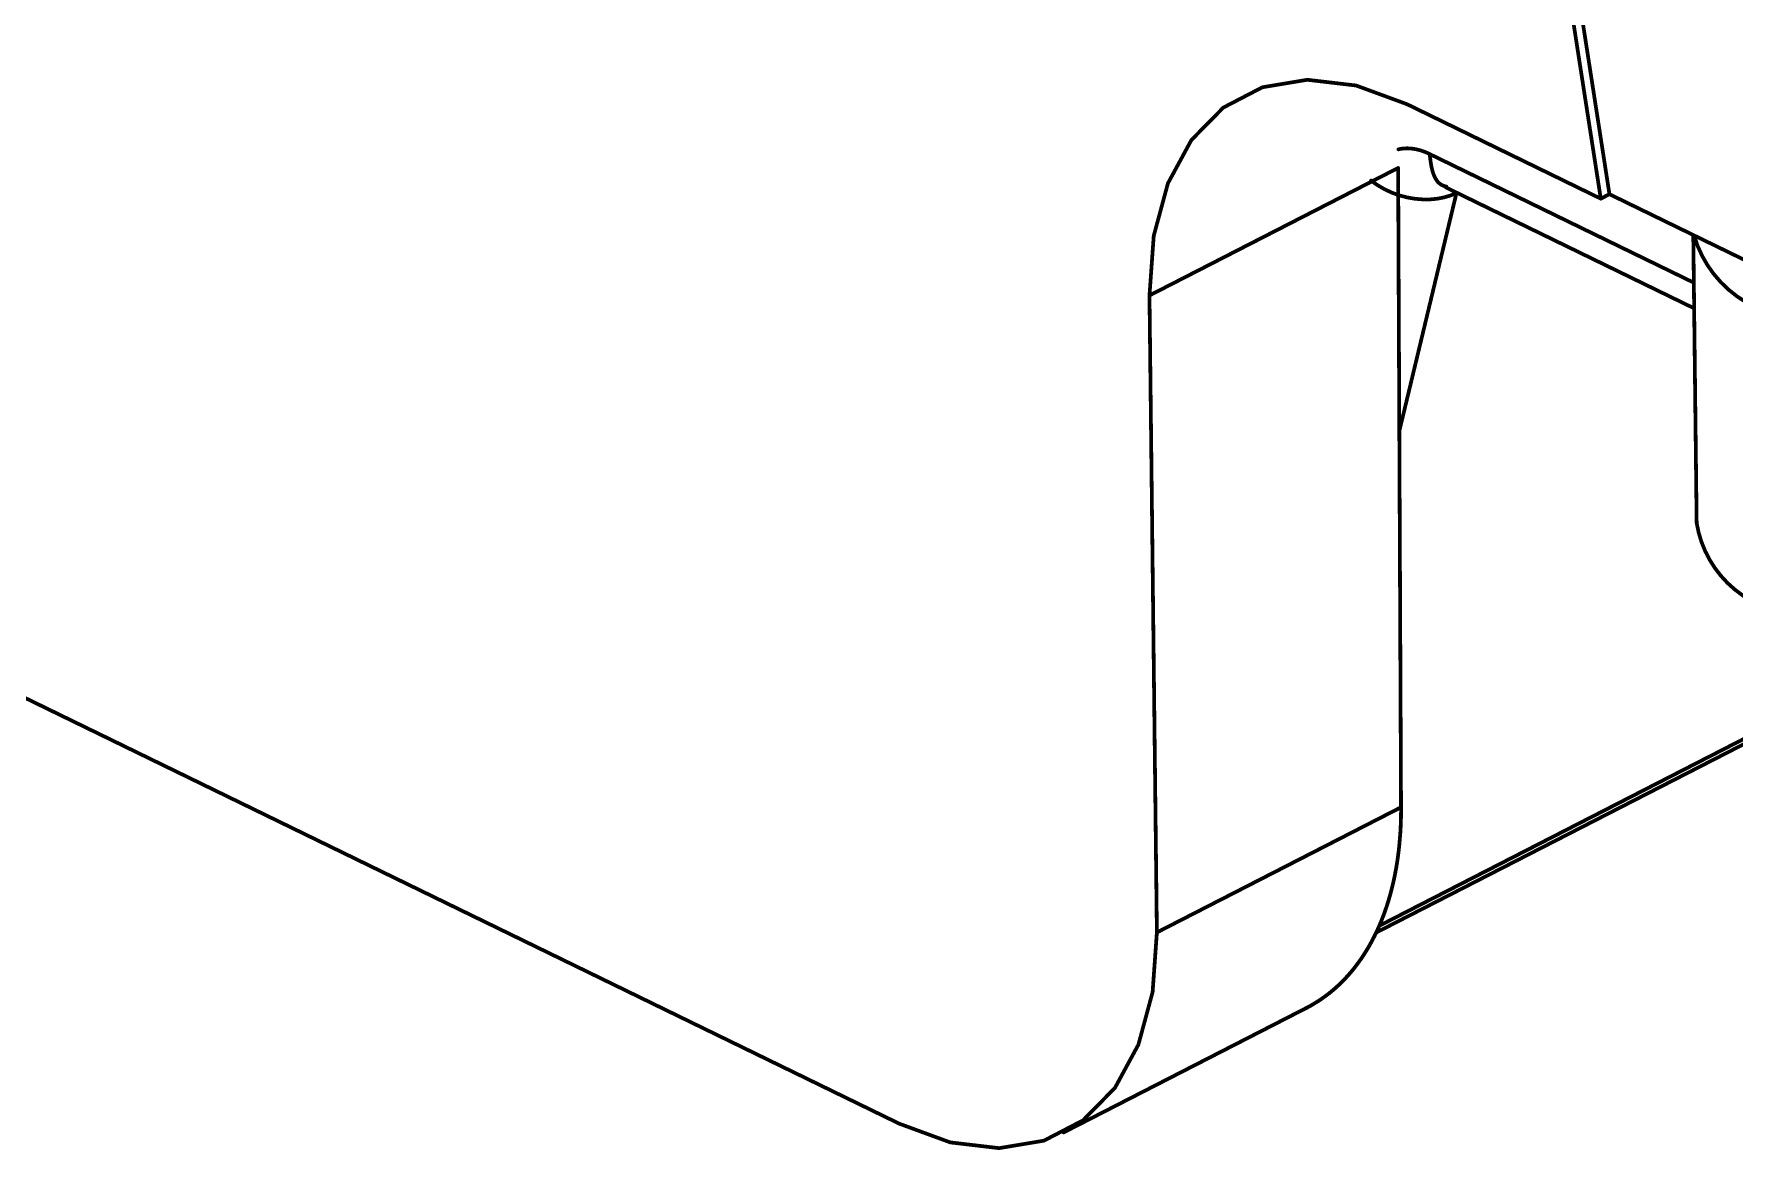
# Model space of a CAD drawing. Header units: inches. Extents: x 0 to 35.2, y -0.7 to 15.9.
# Drawn here: x 17.4589 to 17.6864, y 1.8573 to 2.0066 of the extents above; entities that cross this region are included whole.
import ezdxf

# ---------------------------------------------------------------- set-up
doc = ezdxf.new("R2010")
doc.units = ezdxf.units.IN
doc.header["$MEASUREMENT"] = 0
doc.layers.add('Dimensions', color=6, linetype='Continuous')

msp = doc.modelspace()

# ---------------------------------------------------------------- linework, layer by layer
at = {"layer": 'Dimensions', "const_width": 0.0005}
for points in [[(17.47225, 3.24751), (17.66843, 1.98456)], [(17.47354, 3.24721), (17.66959, 1.98516)], [(16.98634, 2.14749), (17.57463, 1.86079)], [(17.61796, 1.99675), (17.62319, 1.99947)], [(17.62319, 1.99947), (17.62918, 2.00047)], [(17.62918, 2.00047), (17.63571, 1.9997)], [(17.63571, 1.9997), (17.64252, 1.9972)], [(17.64252, 1.9972), (17.66843, 1.98456)], [(17.61369, 1.99241), (17.61796, 1.99675)], [(17.61055, 1.98662), (17.61369, 1.99241)], [(17.64138, 1.99116), (17.64142, 1.99117)], [(17.64142, 1.99117), (17.64145, 1.99118)], [(17.64145, 1.99118), (17.64149, 1.99119)], [(17.64149, 1.99119), (17.64153, 1.9912)], [(17.64153, 1.9912), (17.64157, 1.9912)], [(17.64157, 1.9912), (17.64161, 1.99121)], [(17.64161, 1.99121), (17.64164, 1.99122)], [(17.64164, 1.99122), (17.64168, 1.99122)], [(17.64168, 1.99122), (17.64172, 1.99123)], [(17.64172, 1.99123), (17.64176, 1.99124)], [(17.64176, 1.99124), (17.6418, 1.99124)], [(17.6418, 1.99124), (17.64184, 1.99125)], [(17.64184, 1.99125), (17.64188, 1.99125)], [(17.64188, 1.99125), (17.64191, 1.99126)], [(17.64191, 1.99126), (17.64195, 1.99126)], [(17.64195, 1.99126), (17.64199, 1.99127)], [(17.64199, 1.99127), (17.64203, 1.99127)], [(17.64203, 1.99127), (17.64207, 1.99128)], [(17.64207, 1.99128), (17.64211, 1.99128)], [(17.64211, 1.99128), (17.64215, 1.99128)], [(17.64215, 1.99128), (17.64219, 1.99128)], [(17.64219, 1.99128), (17.64223, 1.99129)], [(17.64223, 1.99129), (17.64227, 1.99129)], [(17.64227, 1.99129), (17.64231, 1.99129)], [(17.64231, 1.99129), (17.64235, 1.99129)], [(17.64235, 1.99129), (17.64239, 1.99129)], [(17.64239, 1.99129), (17.64243, 1.9913)], [(17.64243, 1.9913), (17.64247, 1.9913)], [(17.64247, 1.9913), (17.64251, 1.9913)], [(17.64251, 1.9913), (17.64255, 1.9913)], [(17.64255, 1.9913), (17.64259, 1.9913)], [(17.64259, 1.9913), (17.64263, 1.9913)], [(17.64263, 1.9913), (17.64268, 1.99129)], [(17.64268, 1.99129), (17.64272, 1.99129)], [(17.64272, 1.99129), (17.64276, 1.99129)], [(17.64276, 1.99129), (17.6428, 1.99129)], [(17.6428, 1.99129), (17.64284, 1.99129)], [(17.64284, 1.99129), (17.64288, 1.99128)], [(17.64288, 1.99128), (17.64292, 1.99128)], [(17.64292, 1.99128), (17.64296, 1.99128)], [(17.64296, 1.99128), (17.64301, 1.99128)], [(17.64301, 1.99128), (17.64305, 1.99127)], [(17.64305, 1.99127), (17.64309, 1.99127)], [(17.64309, 1.99127), (17.64313, 1.99126)], [(17.64313, 1.99126), (17.64317, 1.99126)], [(17.64317, 1.99126), (17.64321, 1.99125)], [(17.64321, 1.99125), (17.64326, 1.99125)], [(17.64326, 1.99125), (17.6433, 1.99124)], [(17.6433, 1.99124), (17.64334, 1.99124)], [(17.64334, 1.99124), (17.64338, 1.99123)], [(17.64338, 1.99123), (17.64343, 1.99122)], [(17.64343, 1.99122), (17.64347, 1.99122)], [(17.64347, 1.99122), (17.64351, 1.99121)], [(17.64351, 1.99121), (17.64355, 1.9912)], [(17.64355, 1.9912), (17.64359, 1.9912)], [(17.64359, 1.9912), (17.64364, 1.99119)], [(17.64364, 1.99119), (17.64368, 1.99118)], [(17.64368, 1.99118), (17.64372, 1.99117)], [(17.64372, 1.99117), (17.64377, 1.99116)], [(17.64377, 1.99116), (17.64381, 1.99115)], [(17.64381, 1.99115), (17.64385, 1.99114)], [(17.64385, 1.99114), (17.64389, 1.99113)], [(17.64389, 1.99113), (17.64394, 1.99112)], [(17.64394, 1.99112), (17.64398, 1.99111)], [(17.64398, 1.99111), (17.64402, 1.9911)], [(17.64402, 1.9911), (17.64407, 1.99109)], [(17.64407, 1.99109), (17.64411, 1.99108)], [(17.64411, 1.99108), (17.64415, 1.99107)], [(17.64415, 1.99107), (17.64419, 1.99106)], [(17.64419, 1.99106), (17.64424, 1.99104)], [(17.64424, 1.99104), (17.64428, 1.99103)], [(17.64428, 1.99103), (17.64432, 1.99102)], [(17.64432, 1.99102), (17.64437, 1.991)], [(17.64437, 1.991), (17.64441, 1.99099)], [(17.64441, 1.99099), (17.64445, 1.99098)], [(17.64445, 1.99098), (17.6445, 1.99096)], [(17.6445, 1.99096), (17.64454, 1.99095)], [(17.64454, 1.99095), (17.64458, 1.99093)], [(17.64458, 1.99093), (17.64463, 1.99092)], [(17.64463, 1.99092), (17.64467, 1.9909)], [(17.64467, 1.9909), (17.64472, 1.99089)], [(17.64472, 1.99089), (17.64476, 1.99087)], [(17.64476, 1.99087), (17.6448, 1.99086)], [(17.6448, 1.99086), (17.64485, 1.99084)], [(17.64485, 1.99084), (17.64489, 1.99082)], [(17.64489, 1.99082), (17.64493, 1.9908)], [(17.64493, 1.9908), (17.64498, 1.99079)], [(17.64498, 1.99079), (17.64502, 1.99077)], [(17.64502, 1.99077), (17.64506, 1.99075)], [(17.64506, 1.99075), (17.64511, 1.99073)], [(17.64511, 1.99073), (17.64515, 1.99071)], [(17.64515, 1.99071), (17.6452, 1.9907)], [(17.6452, 1.9907), (17.64524, 1.99068)], [(17.64524, 1.99068), (17.64528, 1.99066)], [(17.64528, 1.99066), (17.64533, 1.99064)], [(17.64533, 1.99064), (17.64537, 1.99062)], [(17.64537, 1.99062), (17.64542, 1.9906)], [(17.64542, 1.9906), (17.64546, 1.99058)], [(17.64546, 1.99058), (17.6455, 1.99056)], [(17.6455, 1.99056), (17.64555, 1.99053)], [(17.64555, 1.99053), (17.68087, 1.97332)], [(17.60808, 1.97161), (17.64133, 1.98867)], [(17.64133, 1.98867), (17.64172, 1.90313)], [(17.60865, 1.97959), (17.61055, 1.98662)], [(17.64773, 1.98606), (17.68091, 1.96989)], [(17.64149, 1.95346), (17.64913, 1.9853)], [(17.64913, 1.9853), (17.64921, 1.98534)], [(17.66843, 1.98456), (17.66959, 1.98516)], [(17.66959, 1.98516), (17.76596, 1.9382)], [(17.60808, 1.97161), (17.60865, 1.97959)], [(17.6808, 1.9797), (17.68125, 1.94118)], [(17.60808, 1.97161), (17.60907, 1.88638)], [(17.63839, 1.88636), (17.706, 1.92104)], [(17.63881, 1.88727), (17.7053, 1.92138)], [(17.60907, 1.88638), (17.64172, 1.90313)], [(17.64169, 1.90125), (17.64171, 1.90162)], [(17.64171, 1.902), (17.64172, 1.90237)], [(17.64171, 1.90162), (17.64171, 1.902)], [(17.64172, 1.90313), (17.64172, 1.90275)], [(17.64172, 1.90237), (17.64172, 1.90275)], [(17.64154, 1.89868), (17.64157, 1.89905)], [(17.64157, 1.89905), (17.6416, 1.89941)], [(17.6416, 1.89941), (17.64163, 1.89977)], [(17.64163, 1.89977), (17.64165, 1.90014)], [(17.64165, 1.90014), (17.64167, 1.90051)], [(17.64167, 1.90051), (17.64168, 1.90088)], [(17.64168, 1.90088), (17.64169, 1.90125)], [(17.64131, 1.89655), (17.64135, 1.8969)], [(17.64135, 1.8969), (17.6414, 1.89725)], [(17.6414, 1.89725), (17.64144, 1.89761)], [(17.64144, 1.89761), (17.64148, 1.89796)], [(17.64148, 1.89796), (17.64151, 1.89832)], [(17.64151, 1.89832), (17.64154, 1.89868)], [(17.64091, 1.89414), (17.64097, 1.89448)], [(17.64097, 1.89448), (17.64104, 1.89482)], [(17.64104, 1.89482), (17.6411, 1.89516)], [(17.6411, 1.89516), (17.64115, 1.89551)], [(17.64115, 1.89551), (17.64121, 1.89585)], [(17.64121, 1.89585), (17.64126, 1.8962)], [(17.64126, 1.8962), (17.64131, 1.89655)], [(17.64046, 1.89216), (17.64054, 1.89248)], [(17.64054, 1.89248), (17.64062, 1.89281)], [(17.64062, 1.89281), (17.6407, 1.89314)], [(17.6407, 1.89314), (17.64077, 1.89347)], [(17.64077, 1.89347), (17.64084, 1.89381)], [(17.64084, 1.89381), (17.64091, 1.89414)], [(17.63972, 1.88964), (17.63982, 1.88995)], [(17.63982, 1.88995), (17.63992, 1.89026)], [(17.63992, 1.89026), (17.64002, 1.89057)], [(17.64002, 1.89057), (17.64011, 1.89088)], [(17.64011, 1.89088), (17.6402, 1.8912)], [(17.6402, 1.8912), (17.64029, 1.89152)], [(17.64029, 1.89152), (17.64038, 1.89184)], [(17.64038, 1.89184), (17.64046, 1.89216)], [(17.63893, 1.88756), (17.63905, 1.88785)], [(17.63905, 1.88785), (17.63917, 1.88814)], [(17.63917, 1.88814), (17.63928, 1.88844)], [(17.63928, 1.88844), (17.6394, 1.88873)], [(17.6394, 1.88873), (17.63951, 1.88903)], [(17.63951, 1.88903), (17.63961, 1.88934)], [(17.63961, 1.88934), (17.63972, 1.88964)], [(17.6085, 1.8784), (17.60907, 1.88638)], [(17.63788, 1.88534), (17.63802, 1.88561)], [(17.63802, 1.88561), (17.63816, 1.88588)], [(17.63816, 1.88588), (17.63829, 1.88615)], [(17.63829, 1.88615), (17.63843, 1.88643)], [(17.63843, 1.88643), (17.63856, 1.88671)], [(17.63856, 1.88671), (17.63868, 1.88699)], [(17.63868, 1.88699), (17.63881, 1.88727)], [(17.63881, 1.88727), (17.63893, 1.88756)], [(17.63651, 1.88305), (17.63667, 1.88329)], [(17.63667, 1.88329), (17.63683, 1.88354)], [(17.63683, 1.88354), (17.63699, 1.88379)], [(17.63699, 1.88379), (17.63714, 1.88404)], [(17.63714, 1.88404), (17.6373, 1.88429)], [(17.6373, 1.88429), (17.63745, 1.88455)], [(17.63745, 1.88455), (17.63759, 1.88481)], [(17.63759, 1.88481), (17.63774, 1.88507)], [(17.63774, 1.88507), (17.63788, 1.88534)], [(17.63477, 1.88078), (17.63495, 1.88099)], [(17.63495, 1.88099), (17.63514, 1.88121)], [(17.63514, 1.88121), (17.63532, 1.88143)], [(17.63532, 1.88143), (17.63549, 1.88165)], [(17.63549, 1.88165), (17.63567, 1.88188)], [(17.63567, 1.88188), (17.63584, 1.88211)], [(17.63584, 1.88211), (17.63601, 1.88234)], [(17.63601, 1.88234), (17.63618, 1.88257)], [(17.63618, 1.88257), (17.63635, 1.88281)], [(17.63635, 1.88281), (17.63651, 1.88305)], [(17.63239, 1.87847), (17.6326, 1.87865)], [(17.6326, 1.87865), (17.63281, 1.87882)], [(17.63281, 1.87882), (17.63301, 1.87901)], [(17.63301, 1.87901), (17.63322, 1.87919)], [(17.63322, 1.87919), (17.63342, 1.87938)], [(17.63342, 1.87938), (17.63362, 1.87957)], [(17.63362, 1.87957), (17.63382, 1.87976)], [(17.63382, 1.87976), (17.63401, 1.87996)], [(17.63401, 1.87996), (17.6342, 1.88016)], [(17.6342, 1.88016), (17.63439, 1.88036)], [(17.63439, 1.88036), (17.63458, 1.88057)], [(17.63458, 1.88057), (17.63477, 1.88078)], [(17.6066, 1.87137), (17.6085, 1.8784)], [(17.62901, 1.87625), (17.62925, 1.87637)], [(17.62925, 1.87637), (17.62949, 1.8765)], [(17.62949, 1.8765), (17.62972, 1.87663)], [(17.62972, 1.87663), (17.62995, 1.87677)], [(17.62995, 1.87677), (17.63018, 1.87691)], [(17.63018, 1.87691), (17.63041, 1.87705)], [(17.63041, 1.87705), (17.63064, 1.87719)], [(17.63064, 1.87719), (17.63087, 1.87734)], [(17.63087, 1.87734), (17.63109, 1.87749)], [(17.63109, 1.87749), (17.63131, 1.87765)], [(17.63131, 1.87765), (17.63153, 1.87781)], [(17.63153, 1.87781), (17.63175, 1.87797)], [(17.63175, 1.87797), (17.63196, 1.87813)], [(17.63196, 1.87813), (17.63218, 1.8783)], [(17.63218, 1.8783), (17.63239, 1.87847)], [(17.5966, 1.85962), (17.62901, 1.87625)], [(17.60346, 1.86558), (17.6066, 1.87137)], [(17.59919, 1.86124), (17.60346, 1.86558)], [(17.57463, 1.86079), (17.58144, 1.85829)], [(17.59396, 1.85852), (17.59919, 1.86124)], [(17.58144, 1.85829), (17.58797, 1.85752)], [(17.58797, 1.85752), (17.59396, 1.85852)]]:
    msp.add_lwpolyline(points, dxfattribs=at)
at = {"layer": 'Dimensions', "const_width": 0.00025}
for points in [[(17.62307, 1.99947, 1), (17.62332, 1.99947, 1)], [(17.62307, 1.99947, 1), (17.62332, 1.99947, 1)], [(17.62906, 2.00047, 1), (17.62931, 2.00047, 1)], [(17.62906, 2.00047, 1), (17.62931, 2.00047, 1)], [(17.63559, 1.9997, 1), (17.63584, 1.9997, 1)], [(17.63559, 1.9997, 1), (17.63584, 1.9997, 1)], [(17.64239, 1.9972, 1), (17.64264, 1.9972, 1)], [(17.64239, 1.9972, 1), (17.64264, 1.9972, 1)], [(17.61783, 1.99675, 1), (17.61808, 1.99675, 1)], [(17.61783, 1.99675, 1), (17.61808, 1.99675, 1)], [(17.61356, 1.99241, 1), (17.61381, 1.99241, 1)], [(17.61356, 1.99241, 1), (17.61381, 1.99241, 1)], [(17.64125, 1.99116, 1), (17.6415, 1.99116, 1)], [(17.64129, 1.99117, 1), (17.64154, 1.99117, 1)], [(17.64129, 1.99117, 1), (17.64154, 1.99117, 1)], [(17.64133, 1.99118, 1), (17.64158, 1.99118, 1)], [(17.64133, 1.99118, 1), (17.64158, 1.99118, 1)], [(17.64137, 1.99119, 1), (17.64162, 1.99119, 1)], [(17.64137, 1.99119, 1), (17.64162, 1.99119, 1)], [(17.6414, 1.9912, 1), (17.64165, 1.9912, 1)], [(17.6414, 1.9912, 1), (17.64165, 1.9912, 1)], [(17.64144, 1.9912, 1), (17.64169, 1.9912, 1)], [(17.64144, 1.9912, 1), (17.64169, 1.9912, 1)], [(17.64148, 1.99121, 1), (17.64173, 1.99121, 1)], [(17.64148, 1.99121, 1), (17.64173, 1.99121, 1)], [(17.64152, 1.99122, 1), (17.64177, 1.99122, 1)], [(17.64152, 1.99122, 1), (17.64177, 1.99122, 1)], [(17.64156, 1.99122, 1), (17.64181, 1.99122, 1)], [(17.64156, 1.99122, 1), (17.64181, 1.99122, 1)], [(17.6416, 1.99123, 1), (17.64185, 1.99123, 1)], [(17.6416, 1.99123, 1), (17.64185, 1.99123, 1)], [(17.64163, 1.99124, 1), (17.64188, 1.99124, 1)], [(17.64163, 1.99124, 1), (17.64188, 1.99124, 1)], [(17.64167, 1.99124, 1), (17.64192, 1.99124, 1)], [(17.64167, 1.99124, 1), (17.64192, 1.99124, 1)], [(17.64171, 1.99125, 1), (17.64196, 1.99125, 1)], [(17.64171, 1.99125, 1), (17.64196, 1.99125, 1)], [(17.64175, 1.99125, 1), (17.642, 1.99125, 1)], [(17.64175, 1.99125, 1), (17.642, 1.99125, 1)], [(17.64179, 1.99126, 1), (17.64204, 1.99126, 1)], [(17.64179, 1.99126, 1), (17.64204, 1.99126, 1)], [(17.64183, 1.99126, 1), (17.64208, 1.99126, 1)], [(17.64183, 1.99126, 1), (17.64208, 1.99126, 1)], [(17.64187, 1.99127, 1), (17.64212, 1.99127, 1)], [(17.64187, 1.99127, 1), (17.64212, 1.99127, 1)], [(17.64191, 1.99127, 1), (17.64216, 1.99127, 1)], [(17.64191, 1.99127, 1), (17.64216, 1.99127, 1)], [(17.64195, 1.99128, 1), (17.6422, 1.99128, 1)], [(17.64195, 1.99128, 1), (17.6422, 1.99128, 1)], [(17.64199, 1.99128, 1), (17.64224, 1.99128, 1)], [(17.64199, 1.99128, 1), (17.64224, 1.99128, 1)], [(17.64203, 1.99128, 1), (17.64228, 1.99128, 1)], [(17.64203, 1.99128, 1), (17.64228, 1.99128, 1)], [(17.64207, 1.99128, 1), (17.64232, 1.99128, 1)], [(17.64207, 1.99128, 1), (17.64232, 1.99128, 1)], [(17.64211, 1.99129, 1), (17.64236, 1.99129, 1)], [(17.64211, 1.99129, 1), (17.64236, 1.99129, 1)], [(17.64215, 1.99129, 1), (17.6424, 1.99129, 1)], [(17.64215, 1.99129, 1), (17.6424, 1.99129, 1)], [(17.64219, 1.99129, 1), (17.64244, 1.99129, 1)], [(17.64219, 1.99129, 1), (17.64244, 1.99129, 1)], [(17.64223, 1.99129, 1), (17.64248, 1.99129, 1)], [(17.64223, 1.99129, 1), (17.64248, 1.99129, 1)], [(17.64227, 1.99129, 1), (17.64252, 1.99129, 1)], [(17.64227, 1.99129, 1), (17.64252, 1.99129, 1)], [(17.64231, 1.9913, 1), (17.64256, 1.9913, 1)], [(17.64231, 1.9913, 1), (17.64256, 1.9913, 1)], [(17.64235, 1.9913, 1), (17.6426, 1.9913, 1)], [(17.64235, 1.9913, 1), (17.6426, 1.9913, 1)], [(17.64239, 1.9913, 1), (17.64264, 1.9913, 1)], [(17.64239, 1.9913, 1), (17.64264, 1.9913, 1)], [(17.64243, 1.9913, 1), (17.64268, 1.9913, 1)], [(17.64243, 1.9913, 1), (17.64268, 1.9913, 1)], [(17.64247, 1.9913, 1), (17.64272, 1.9913, 1)], [(17.64247, 1.9913, 1), (17.64272, 1.9913, 1)], [(17.64251, 1.9913, 1), (17.64276, 1.9913, 1)], [(17.64251, 1.9913, 1), (17.64276, 1.9913, 1)], [(17.64255, 1.99129, 1), (17.6428, 1.99129, 1)], [(17.64255, 1.99129, 1), (17.6428, 1.99129, 1)], [(17.64259, 1.99129, 1), (17.64284, 1.99129, 1)], [(17.64259, 1.99129, 1), (17.64284, 1.99129, 1)], [(17.64263, 1.99129, 1), (17.64288, 1.99129, 1)], [(17.64263, 1.99129, 1), (17.64288, 1.99129, 1)], [(17.64267, 1.99129, 1), (17.64292, 1.99129, 1)], [(17.64267, 1.99129, 1), (17.64292, 1.99129, 1)], [(17.64272, 1.99129, 1), (17.64297, 1.99129, 1)], [(17.64272, 1.99129, 1), (17.64297, 1.99129, 1)], [(17.64276, 1.99128, 1), (17.64301, 1.99128, 1)], [(17.64276, 1.99128, 1), (17.64301, 1.99128, 1)], [(17.6428, 1.99128, 1), (17.64305, 1.99128, 1)], [(17.6428, 1.99128, 1), (17.64305, 1.99128, 1)], [(17.64284, 1.99128, 1), (17.64309, 1.99128, 1)], [(17.64284, 1.99128, 1), (17.64309, 1.99128, 1)], [(17.64288, 1.99128, 1), (17.64313, 1.99128, 1)], [(17.64288, 1.99128, 1), (17.64313, 1.99128, 1)], [(17.64292, 1.99127, 1), (17.64317, 1.99127, 1)], [(17.64292, 1.99127, 1), (17.64317, 1.99127, 1)], [(17.64296, 1.99127, 1), (17.64321, 1.99127, 1)], [(17.64296, 1.99127, 1), (17.64321, 1.99127, 1)], [(17.64301, 1.99126, 1), (17.64326, 1.99126, 1)], [(17.64301, 1.99126, 1), (17.64326, 1.99126, 1)], [(17.64305, 1.99126, 1), (17.6433, 1.99126, 1)], [(17.64305, 1.99126, 1), (17.6433, 1.99126, 1)], [(17.64309, 1.99125, 1), (17.64334, 1.99125, 1)], [(17.64309, 1.99125, 1), (17.64334, 1.99125, 1)], [(17.64313, 1.99125, 1), (17.64338, 1.99125, 1)], [(17.64313, 1.99125, 1), (17.64338, 1.99125, 1)], [(17.64317, 1.99124, 1), (17.64342, 1.99124, 1)], [(17.64317, 1.99124, 1), (17.64342, 1.99124, 1)], [(17.64322, 1.99124, 1), (17.64347, 1.99124, 1)], [(17.64322, 1.99124, 1), (17.64347, 1.99124, 1)], [(17.64326, 1.99123, 1), (17.64351, 1.99123, 1)], [(17.64326, 1.99123, 1), (17.64351, 1.99123, 1)], [(17.6433, 1.99122, 1), (17.64355, 1.99122, 1)], [(17.6433, 1.99122, 1), (17.64355, 1.99122, 1)], [(17.64334, 1.99122, 1), (17.64359, 1.99122, 1)], [(17.64334, 1.99122, 1), (17.64359, 1.99122, 1)], [(17.64338, 1.99121, 1), (17.64363, 1.99121, 1)], [(17.64338, 1.99121, 1), (17.64363, 1.99121, 1)], [(17.64343, 1.9912, 1), (17.64368, 1.9912, 1)], [(17.64343, 1.9912, 1), (17.64368, 1.9912, 1)], [(17.64347, 1.9912, 1), (17.64372, 1.9912, 1)], [(17.64347, 1.9912, 1), (17.64372, 1.9912, 1)], [(17.64351, 1.99119, 1), (17.64376, 1.99119, 1)], [(17.64351, 1.99119, 1), (17.64376, 1.99119, 1)], [(17.64355, 1.99118, 1), (17.6438, 1.99118, 1)], [(17.64355, 1.99118, 1), (17.6438, 1.99118, 1)], [(17.6436, 1.99117, 1), (17.64385, 1.99117, 1)], [(17.6436, 1.99117, 1), (17.64385, 1.99117, 1)], [(17.64364, 1.99116, 1), (17.64389, 1.99116, 1)], [(17.64364, 1.99116, 1), (17.64389, 1.99116, 1)], [(17.64368, 1.99115, 1), (17.64393, 1.99115, 1)], [(17.64368, 1.99115, 1), (17.64393, 1.99115, 1)], [(17.64373, 1.99114, 1), (17.64398, 1.99114, 1)], [(17.64373, 1.99114, 1), (17.64398, 1.99114, 1)], [(17.64377, 1.99113, 1), (17.64402, 1.99113, 1)], [(17.64377, 1.99113, 1), (17.64402, 1.99113, 1)], [(17.64381, 1.99112, 1), (17.64406, 1.99112, 1)], [(17.64381, 1.99112, 1), (17.64406, 1.99112, 1)], [(17.64385, 1.99111, 1), (17.6441, 1.99111, 1)], [(17.64385, 1.99111, 1), (17.6441, 1.99111, 1)], [(17.6439, 1.9911, 1), (17.64415, 1.9911, 1)], [(17.6439, 1.9911, 1), (17.64415, 1.9911, 1)], [(17.64394, 1.99109, 1), (17.64419, 1.99109, 1)], [(17.64394, 1.99109, 1), (17.64419, 1.99109, 1)], [(17.64398, 1.99108, 1), (17.64423, 1.99108, 1)], [(17.64398, 1.99108, 1), (17.64423, 1.99108, 1)], [(17.64403, 1.99107, 1), (17.64428, 1.99107, 1)], [(17.64403, 1.99107, 1), (17.64428, 1.99107, 1)], [(17.64407, 1.99106, 1), (17.64432, 1.99106, 1)], [(17.64407, 1.99106, 1), (17.64432, 1.99106, 1)], [(17.64411, 1.99104, 1), (17.64436, 1.99104, 1)], [(17.64411, 1.99104, 1), (17.64436, 1.99104, 1)], [(17.64416, 1.99103, 1), (17.64441, 1.99103, 1)], [(17.64416, 1.99103, 1), (17.64441, 1.99103, 1)], [(17.6442, 1.99102, 1), (17.64445, 1.99102, 1)], [(17.6442, 1.99102, 1), (17.64445, 1.99102, 1)], [(17.64424, 1.991, 1), (17.64449, 1.991, 1)], [(17.64424, 1.991, 1), (17.64449, 1.991, 1)], [(17.64429, 1.99099, 1), (17.64454, 1.99099, 1)], [(17.64429, 1.99099, 1), (17.64454, 1.99099, 1)], [(17.64433, 1.99098, 1), (17.64458, 1.99098, 1)], [(17.64433, 1.99098, 1), (17.64458, 1.99098, 1)], [(17.64437, 1.99096, 1), (17.64462, 1.99096, 1)], [(17.64437, 1.99096, 1), (17.64462, 1.99096, 1)], [(17.64442, 1.99095, 1), (17.64467, 1.99095, 1)], [(17.64442, 1.99095, 1), (17.64467, 1.99095, 1)], [(17.64446, 1.99093, 1), (17.64471, 1.99093, 1)], [(17.64446, 1.99093, 1), (17.64471, 1.99093, 1)], [(17.6445, 1.99092, 1), (17.64475, 1.99092, 1)], [(17.6445, 1.99092, 1), (17.64475, 1.99092, 1)], [(17.64455, 1.9909, 1), (17.6448, 1.9909, 1)], [(17.64455, 1.9909, 1), (17.6448, 1.9909, 1)], [(17.64459, 1.99089, 1), (17.64484, 1.99089, 1)], [(17.64459, 1.99089, 1), (17.64484, 1.99089, 1)], [(17.64463, 1.99087, 1), (17.64488, 1.99087, 1)], [(17.64463, 1.99087, 1), (17.64488, 1.99087, 1)], [(17.64468, 1.99086, 1), (17.64493, 1.99086, 1)], [(17.64468, 1.99086, 1), (17.64493, 1.99086, 1)], [(17.64472, 1.99084, 1), (17.64497, 1.99084, 1)], [(17.64472, 1.99084, 1), (17.64497, 1.99084, 1)], [(17.64477, 1.99082, 1), (17.64502, 1.99082, 1)], [(17.64477, 1.99082, 1), (17.64502, 1.99082, 1)], [(17.64481, 1.9908, 1), (17.64506, 1.9908, 1)], [(17.64481, 1.9908, 1), (17.64506, 1.9908, 1)], [(17.64485, 1.99079, 1), (17.6451, 1.99079, 1)], [(17.64485, 1.99079, 1), (17.6451, 1.99079, 1)], [(17.6449, 1.99077, 1), (17.64515, 1.99077, 1)], [(17.6449, 1.99077, 1), (17.64515, 1.99077, 1)], [(17.64494, 1.99075, 1), (17.64519, 1.99075, 1)], [(17.64494, 1.99075, 1), (17.64519, 1.99075, 1)], [(17.64498, 1.99073, 1), (17.64523, 1.99073, 1)], [(17.64498, 1.99073, 1), (17.64523, 1.99073, 1)], [(17.64503, 1.99071, 1), (17.64528, 1.99071, 1)], [(17.64503, 1.99071, 1), (17.64528, 1.99071, 1)], [(17.64507, 1.9907, 1), (17.64532, 1.9907, 1)], [(17.64507, 1.9907, 1), (17.64532, 1.9907, 1)], [(17.64512, 1.99068, 1), (17.64537, 1.99068, 1)], [(17.64512, 1.99068, 1), (17.64537, 1.99068, 1)], [(17.64516, 1.99066, 1), (17.64541, 1.99066, 1)], [(17.64516, 1.99066, 1), (17.64541, 1.99066, 1)], [(17.6452, 1.99064, 1), (17.64545, 1.99064, 1)], [(17.6452, 1.99064, 1), (17.64545, 1.99064, 1)], [(17.64525, 1.99062, 1), (17.6455, 1.99062, 1)], [(17.64525, 1.99062, 1), (17.6455, 1.99062, 1)], [(17.64529, 1.9906, 1), (17.64554, 1.9906, 1)], [(17.64529, 1.9906, 1), (17.64554, 1.9906, 1)], [(17.64533, 1.99058, 1), (17.64558, 1.99058, 1)], [(17.64533, 1.99058, 1), (17.64558, 1.99058, 1)], [(17.64538, 1.99056, 1), (17.64563, 1.99056, 1)], [(17.64538, 1.99056, 1), (17.64563, 1.99056, 1)], [(17.64542, 1.99053, 1), (17.64567, 1.99053, 1)], [(17.64542, 1.99053, 1), (17.64567, 1.99053, 1)], [(17.64542, 1.99053, 1), (17.64567, 1.99053, 1)], [(17.6412, 1.98867, 1), (17.64145, 1.98867, 1)], [(17.6412, 1.98867, 1), (17.64145, 1.98867, 1)], [(17.64557, 1.98935, 1), (17.64582, 1.98935, 1)], [(17.64557, 1.98935, 1), (17.64582, 1.98935, 1)], [(17.64581, 1.98824, 1), (17.64606, 1.98824, 1)], [(17.64581, 1.98824, 1), (17.64606, 1.98824, 1)], [(17.61042, 1.98662, 1), (17.61067, 1.98662, 1)], [(17.61042, 1.98662, 1), (17.61067, 1.98662, 1)], [(17.63758, 1.98698, 1), (17.63783, 1.98698, 1)], [(17.64622, 1.98725, 1), (17.64647, 1.98725, 1)], [(17.64622, 1.98725, 1), (17.64647, 1.98725, 1)], [(17.6476, 1.98606, 1), (17.64785, 1.98606, 1)], [(17.64765, 1.98618, 1), (17.6479, 1.98618, 1)], [(17.64454, 1.98446, 1), (17.64479, 1.98446, 1)], [(17.64454, 1.98446, 1), (17.64479, 1.98446, 1)], [(17.649, 1.9853, 1), (17.64925, 1.9853, 1)], [(17.649, 1.9853, 1), (17.64925, 1.9853, 1)], [(17.649, 1.9853, 1), (17.64925, 1.9853, 1)], [(17.64909, 1.98534, 1), (17.64934, 1.98534, 1)], [(17.66831, 1.98456, 1), (17.66856, 1.98456, 1)], [(17.66831, 1.98456, 1), (17.66856, 1.98456, 1)], [(17.66831, 1.98456, 1), (17.66856, 1.98456, 1)], [(17.66946, 1.98516, 1), (17.66971, 1.98516, 1)], [(17.66946, 1.98516, 1), (17.66971, 1.98516, 1)], [(17.66946, 1.98516, 1), (17.66971, 1.98516, 1)], [(17.60853, 1.97959, 1), (17.60878, 1.97959, 1)], [(17.60853, 1.97959, 1), (17.60878, 1.97959, 1)], [(17.68067, 1.9797, 1), (17.68092, 1.9797, 1)], [(17.68078, 1.97964, 1), (17.68103, 1.97964, 1)], [(17.68075, 1.97332, 1), (17.681, 1.97332, 1)], [(17.60795, 1.97161, 1), (17.6082, 1.97161, 1)], [(17.60795, 1.97161, 1), (17.6082, 1.97161, 1)], [(17.60795, 1.97161, 1), (17.6082, 1.97161, 1)], [(17.68079, 1.96989, 1), (17.68104, 1.96989, 1)], [(17.64137, 1.95346, 1), (17.64162, 1.95346, 1)], [(17.68112, 1.94118, 1), (17.68137, 1.94118, 1)], [(17.68112, 1.94118, 1), (17.68137, 1.94118, 1)], [(17.64159, 1.902, 1), (17.64184, 1.902, 1)], [(17.64159, 1.902, 1), (17.64184, 1.902, 1)], [(17.64158, 1.90162, 1), (17.64183, 1.90162, 1)], [(17.64158, 1.90162, 1), (17.64183, 1.90162, 1)], [(17.6416, 1.90313, 1), (17.64185, 1.90313, 1)], [(17.6416, 1.90313, 1), (17.64185, 1.90313, 1)], [(17.6416, 1.90313, 1), (17.64185, 1.90313, 1)], [(17.6416, 1.90275, 1), (17.64185, 1.90275, 1)], [(17.6416, 1.90275, 1), (17.64185, 1.90275, 1)], [(17.64159, 1.90237, 1), (17.64184, 1.90237, 1)], [(17.64159, 1.90237, 1), (17.64184, 1.90237, 1)], [(17.64145, 1.89905, 1), (17.6417, 1.89905, 1)], [(17.64145, 1.89905, 1), (17.6417, 1.89905, 1)], [(17.64148, 1.89941, 1), (17.64173, 1.89941, 1)], [(17.64148, 1.89941, 1), (17.64173, 1.89941, 1)], [(17.6415, 1.89977, 1), (17.64175, 1.89977, 1)], [(17.6415, 1.89977, 1), (17.64175, 1.89977, 1)], [(17.64152, 1.90014, 1), (17.64177, 1.90014, 1)], [(17.64152, 1.90014, 1), (17.64177, 1.90014, 1)], [(17.64154, 1.90051, 1), (17.64179, 1.90051, 1)], [(17.64154, 1.90051, 1), (17.64179, 1.90051, 1)], [(17.64156, 1.90088, 1), (17.64181, 1.90088, 1)], [(17.64156, 1.90088, 1), (17.64181, 1.90088, 1)], [(17.64157, 1.90125, 1), (17.64182, 1.90125, 1)], [(17.64157, 1.90125, 1), (17.64182, 1.90125, 1)], [(17.64123, 1.8969, 1), (17.64148, 1.8969, 1)], [(17.64123, 1.8969, 1), (17.64148, 1.8969, 1)], [(17.64127, 1.89725, 1), (17.64152, 1.89725, 1)], [(17.64127, 1.89725, 1), (17.64152, 1.89725, 1)], [(17.64131, 1.89761, 1), (17.64156, 1.89761, 1)], [(17.64131, 1.89761, 1), (17.64156, 1.89761, 1)], [(17.64135, 1.89796, 1), (17.6416, 1.89796, 1)], [(17.64135, 1.89796, 1), (17.6416, 1.89796, 1)], [(17.64139, 1.89832, 1), (17.64164, 1.89832, 1)], [(17.64139, 1.89832, 1), (17.64164, 1.89832, 1)], [(17.64142, 1.89868, 1), (17.64167, 1.89868, 1)], [(17.64142, 1.89868, 1), (17.64167, 1.89868, 1)], [(17.64085, 1.89448, 1), (17.6411, 1.89448, 1)], [(17.64085, 1.89448, 1), (17.6411, 1.89448, 1)], [(17.64091, 1.89482, 1), (17.64116, 1.89482, 1)], [(17.64091, 1.89482, 1), (17.64116, 1.89482, 1)], [(17.64097, 1.89516, 1), (17.64122, 1.89516, 1)], [(17.64097, 1.89516, 1), (17.64122, 1.89516, 1)], [(17.64103, 1.89551, 1), (17.64128, 1.89551, 1)], [(17.64103, 1.89551, 1), (17.64128, 1.89551, 1)], [(17.64108, 1.89585, 1), (17.64133, 1.89585, 1)], [(17.64108, 1.89585, 1), (17.64133, 1.89585, 1)], [(17.64113, 1.8962, 1), (17.64138, 1.8962, 1)], [(17.64113, 1.8962, 1), (17.64138, 1.8962, 1)], [(17.64118, 1.89655, 1), (17.64143, 1.89655, 1)], [(17.64118, 1.89655, 1), (17.64143, 1.89655, 1)], [(17.64042, 1.89248, 1), (17.64067, 1.89248, 1)], [(17.64042, 1.89248, 1), (17.64067, 1.89248, 1)], [(17.6405, 1.89281, 1), (17.64075, 1.89281, 1)], [(17.6405, 1.89281, 1), (17.64075, 1.89281, 1)], [(17.64057, 1.89314, 1), (17.64082, 1.89314, 1)], [(17.64057, 1.89314, 1), (17.64082, 1.89314, 1)], [(17.64065, 1.89347, 1), (17.6409, 1.89347, 1)], [(17.64065, 1.89347, 1), (17.6409, 1.89347, 1)], [(17.64072, 1.89381, 1), (17.64097, 1.89381, 1)], [(17.64072, 1.89381, 1), (17.64097, 1.89381, 1)], [(17.64078, 1.89414, 1), (17.64103, 1.89414, 1)], [(17.64078, 1.89414, 1), (17.64103, 1.89414, 1)], [(17.6397, 1.88995, 1), (17.63995, 1.88995, 1)], [(17.6397, 1.88995, 1), (17.63995, 1.88995, 1)], [(17.63979, 1.89026, 1), (17.64004, 1.89026, 1)], [(17.63979, 1.89026, 1), (17.64004, 1.89026, 1)], [(17.63989, 1.89057, 1), (17.64014, 1.89057, 1)], [(17.63989, 1.89057, 1), (17.64014, 1.89057, 1)], [(17.63999, 1.89088, 1), (17.64024, 1.89088, 1)], [(17.63999, 1.89088, 1), (17.64024, 1.89088, 1)], [(17.64008, 1.8912, 1), (17.64033, 1.8912, 1)], [(17.64008, 1.8912, 1), (17.64033, 1.8912, 1)], [(17.64017, 1.89152, 1), (17.64042, 1.89152, 1)], [(17.64017, 1.89152, 1), (17.64042, 1.89152, 1)], [(17.64025, 1.89184, 1), (17.6405, 1.89184, 1)], [(17.64025, 1.89184, 1), (17.6405, 1.89184, 1)], [(17.64034, 1.89216, 1), (17.64059, 1.89216, 1)], [(17.64034, 1.89216, 1), (17.64059, 1.89216, 1)], [(17.63893, 1.88785, 1), (17.63918, 1.88785, 1)], [(17.63893, 1.88785, 1), (17.63918, 1.88785, 1)], [(17.63904, 1.88814, 1), (17.63929, 1.88814, 1)], [(17.63904, 1.88814, 1), (17.63929, 1.88814, 1)], [(17.63916, 1.88844, 1), (17.63941, 1.88844, 1)], [(17.63916, 1.88844, 1), (17.63941, 1.88844, 1)], [(17.63927, 1.88873, 1), (17.63952, 1.88873, 1)], [(17.63927, 1.88873, 1), (17.63952, 1.88873, 1)], [(17.63938, 1.88903, 1), (17.63963, 1.88903, 1)], [(17.63938, 1.88903, 1), (17.63963, 1.88903, 1)], [(17.63949, 1.88934, 1), (17.63974, 1.88934, 1)], [(17.63949, 1.88934, 1), (17.63974, 1.88934, 1)], [(17.63959, 1.88964, 1), (17.63984, 1.88964, 1)], [(17.63959, 1.88964, 1), (17.63984, 1.88964, 1)], [(17.60895, 1.88638, 1), (17.6092, 1.88638, 1)], [(17.60895, 1.88638, 1), (17.6092, 1.88638, 1)], [(17.60895, 1.88638, 1), (17.6092, 1.88638, 1)], [(17.6379, 1.88561, 1), (17.63815, 1.88561, 1)], [(17.6379, 1.88561, 1), (17.63815, 1.88561, 1)], [(17.63803, 1.88588, 1), (17.63828, 1.88588, 1)], [(17.63803, 1.88588, 1), (17.63828, 1.88588, 1)], [(17.63817, 1.88615, 1), (17.63842, 1.88615, 1)], [(17.63817, 1.88615, 1), (17.63842, 1.88615, 1)], [(17.63827, 1.88636, 1), (17.63852, 1.88636, 1)], [(17.6383, 1.88643, 1), (17.63855, 1.88643, 1)], [(17.6383, 1.88643, 1), (17.63855, 1.88643, 1)], [(17.63843, 1.88671, 1), (17.63868, 1.88671, 1)], [(17.63843, 1.88671, 1), (17.63868, 1.88671, 1)], [(17.63856, 1.88699, 1), (17.63881, 1.88699, 1)], [(17.63856, 1.88699, 1), (17.63881, 1.88699, 1)], [(17.63868, 1.88727, 1), (17.63893, 1.88727, 1)], [(17.63868, 1.88727, 1), (17.63893, 1.88727, 1)], [(17.63868, 1.88727, 1), (17.63893, 1.88727, 1)], [(17.63881, 1.88756, 1), (17.63906, 1.88756, 1)], [(17.63881, 1.88756, 1), (17.63906, 1.88756, 1)], [(17.63655, 1.88329, 1), (17.6368, 1.88329, 1)], [(17.63655, 1.88329, 1), (17.6368, 1.88329, 1)], [(17.63671, 1.88354, 1), (17.63696, 1.88354, 1)], [(17.63671, 1.88354, 1), (17.63696, 1.88354, 1)], [(17.63686, 1.88379, 1), (17.63711, 1.88379, 1)], [(17.63686, 1.88379, 1), (17.63711, 1.88379, 1)], [(17.63702, 1.88404, 1), (17.63727, 1.88404, 1)], [(17.63702, 1.88404, 1), (17.63727, 1.88404, 1)], [(17.63717, 1.88429, 1), (17.63742, 1.88429, 1)], [(17.63717, 1.88429, 1), (17.63742, 1.88429, 1)], [(17.63732, 1.88455, 1), (17.63757, 1.88455, 1)], [(17.63732, 1.88455, 1), (17.63757, 1.88455, 1)], [(17.63747, 1.88481, 1), (17.63772, 1.88481, 1)], [(17.63747, 1.88481, 1), (17.63772, 1.88481, 1)], [(17.63761, 1.88507, 1), (17.63786, 1.88507, 1)], [(17.63761, 1.88507, 1), (17.63786, 1.88507, 1)], [(17.63776, 1.88534, 1), (17.63801, 1.88534, 1)], [(17.63776, 1.88534, 1), (17.63801, 1.88534, 1)], [(17.63483, 1.88099, 1), (17.63508, 1.88099, 1)], [(17.63483, 1.88099, 1), (17.63508, 1.88099, 1)], [(17.63501, 1.88121, 1), (17.63526, 1.88121, 1)], [(17.63501, 1.88121, 1), (17.63526, 1.88121, 1)], [(17.63519, 1.88143, 1), (17.63544, 1.88143, 1)], [(17.63519, 1.88143, 1), (17.63544, 1.88143, 1)], [(17.63537, 1.88165, 1), (17.63562, 1.88165, 1)], [(17.63537, 1.88165, 1), (17.63562, 1.88165, 1)], [(17.63554, 1.88188, 1), (17.63579, 1.88188, 1)], [(17.63554, 1.88188, 1), (17.63579, 1.88188, 1)], [(17.63572, 1.88211, 1), (17.63597, 1.88211, 1)], [(17.63572, 1.88211, 1), (17.63597, 1.88211, 1)], [(17.63589, 1.88234, 1), (17.63614, 1.88234, 1)], [(17.63589, 1.88234, 1), (17.63614, 1.88234, 1)], [(17.63606, 1.88257, 1), (17.63631, 1.88257, 1)], [(17.63606, 1.88257, 1), (17.63631, 1.88257, 1)], [(17.63622, 1.88281, 1), (17.63647, 1.88281, 1)], [(17.63622, 1.88281, 1), (17.63647, 1.88281, 1)], [(17.63639, 1.88305, 1), (17.63664, 1.88305, 1)], [(17.63639, 1.88305, 1), (17.63664, 1.88305, 1)], [(17.63247, 1.87865, 1), (17.63272, 1.87865, 1)], [(17.63247, 1.87865, 1), (17.63272, 1.87865, 1)], [(17.63268, 1.87882, 1), (17.63293, 1.87882, 1)], [(17.63268, 1.87882, 1), (17.63293, 1.87882, 1)], [(17.63289, 1.87901, 1), (17.63314, 1.87901, 1)], [(17.63289, 1.87901, 1), (17.63314, 1.87901, 1)], [(17.63309, 1.87919, 1), (17.63334, 1.87919, 1)], [(17.63309, 1.87919, 1), (17.63334, 1.87919, 1)], [(17.63329, 1.87938, 1), (17.63354, 1.87938, 1)], [(17.63329, 1.87938, 1), (17.63354, 1.87938, 1)], [(17.63349, 1.87957, 1), (17.63374, 1.87957, 1)], [(17.63349, 1.87957, 1), (17.63374, 1.87957, 1)], [(17.63369, 1.87976, 1), (17.63394, 1.87976, 1)], [(17.63369, 1.87976, 1), (17.63394, 1.87976, 1)], [(17.63389, 1.87996, 1), (17.63414, 1.87996, 1)], [(17.63389, 1.87996, 1), (17.63414, 1.87996, 1)], [(17.63408, 1.88016, 1), (17.63433, 1.88016, 1)], [(17.63408, 1.88016, 1), (17.63433, 1.88016, 1)], [(17.63427, 1.88036, 1), (17.63452, 1.88036, 1)], [(17.63427, 1.88036, 1), (17.63452, 1.88036, 1)], [(17.63446, 1.88057, 1), (17.63471, 1.88057, 1)], [(17.63446, 1.88057, 1), (17.63471, 1.88057, 1)], [(17.63464, 1.88078, 1), (17.63489, 1.88078, 1)], [(17.63464, 1.88078, 1), (17.63489, 1.88078, 1)], [(17.60837, 1.8784, 1), (17.60862, 1.8784, 1)], [(17.60837, 1.8784, 1), (17.60862, 1.8784, 1)], [(17.62912, 1.87637, 1), (17.62937, 1.87637, 1)], [(17.62912, 1.87637, 1), (17.62937, 1.87637, 1)], [(17.62936, 1.8765, 1), (17.62961, 1.8765, 1)], [(17.62936, 1.8765, 1), (17.62961, 1.8765, 1)], [(17.6296, 1.87663, 1), (17.62985, 1.87663, 1)], [(17.6296, 1.87663, 1), (17.62985, 1.87663, 1)], [(17.62983, 1.87677, 1), (17.63008, 1.87677, 1)], [(17.62983, 1.87677, 1), (17.63008, 1.87677, 1)], [(17.63006, 1.87691, 1), (17.63031, 1.87691, 1)], [(17.63006, 1.87691, 1), (17.63031, 1.87691, 1)], [(17.63029, 1.87705, 1), (17.63054, 1.87705, 1)], [(17.63029, 1.87705, 1), (17.63054, 1.87705, 1)], [(17.63052, 1.87719, 1), (17.63077, 1.87719, 1)], [(17.63052, 1.87719, 1), (17.63077, 1.87719, 1)], [(17.63074, 1.87734, 1), (17.63099, 1.87734, 1)], [(17.63074, 1.87734, 1), (17.63099, 1.87734, 1)], [(17.63096, 1.87749, 1), (17.63121, 1.87749, 1)], [(17.63096, 1.87749, 1), (17.63121, 1.87749, 1)], [(17.63119, 1.87765, 1), (17.63144, 1.87765, 1)], [(17.63119, 1.87765, 1), (17.63144, 1.87765, 1)], [(17.63141, 1.87781, 1), (17.63166, 1.87781, 1)], [(17.63141, 1.87781, 1), (17.63166, 1.87781, 1)], [(17.63162, 1.87797, 1), (17.63187, 1.87797, 1)], [(17.63162, 1.87797, 1), (17.63187, 1.87797, 1)], [(17.63184, 1.87813, 1), (17.63209, 1.87813, 1)], [(17.63184, 1.87813, 1), (17.63209, 1.87813, 1)], [(17.63205, 1.8783, 1), (17.6323, 1.8783, 1)], [(17.63205, 1.8783, 1), (17.6323, 1.8783, 1)], [(17.63227, 1.87847, 1), (17.63252, 1.87847, 1)], [(17.63227, 1.87847, 1), (17.63252, 1.87847, 1)], [(17.62889, 1.87625, 1), (17.62914, 1.87625, 1)], [(17.62889, 1.87625, 1), (17.62914, 1.87625, 1)], [(17.60648, 1.87137, 1), (17.60673, 1.87137, 1)], [(17.60648, 1.87137, 1), (17.60673, 1.87137, 1)], [(17.60334, 1.86558, 1), (17.60359, 1.86558, 1)], [(17.60334, 1.86558, 1), (17.60359, 1.86558, 1)], [(17.57451, 1.86079, 1), (17.57476, 1.86079, 1)], [(17.57451, 1.86079, 1), (17.57476, 1.86079, 1)], [(17.59907, 1.86124, 1), (17.59932, 1.86124, 1)], [(17.59907, 1.86124, 1), (17.59932, 1.86124, 1)], [(17.58132, 1.85829, 1), (17.58157, 1.85829, 1)], [(17.58132, 1.85829, 1), (17.58157, 1.85829, 1)], [(17.59384, 1.85852, 1), (17.59409, 1.85852, 1)], [(17.59384, 1.85852, 1), (17.59409, 1.85852, 1)], [(17.59647, 1.85962, 1), (17.59672, 1.85962, 1)], [(17.58784, 1.85752, 1), (17.58809, 1.85752, 1)], [(17.58784, 1.85752, 1), (17.58809, 1.85752, 1)]]:
    msp.add_lwpolyline(points, format="xyb", close=True, dxfattribs=at)
at = {"layer": 'Dimensions', "const_width": 0.0005}
for points in [[(17.6457, 1.98935, -0.01002), (17.64555, 1.99053)], [(17.64593, 1.98824, -0.032547), (17.6457, 1.98935)], [(17.64634, 1.98725, -0.059281), (17.64593, 1.98824)], [(17.64467, 1.98446, -0.157501), (17.63771, 1.98698)], [(17.64778, 1.98618, -0.239623), (17.64634, 1.98725)], [(17.64913, 1.9853, -0.117303), (17.64467, 1.98446)], [(17.69048, 1.96949, -0.242106), (17.6809, 1.97964)], [(17.69095, 1.92971, -0.279261), (17.68125, 1.94118)]]:
    msp.add_lwpolyline(points, format="xyb", dxfattribs=at)

doc.saveas('drawing.dxf')
